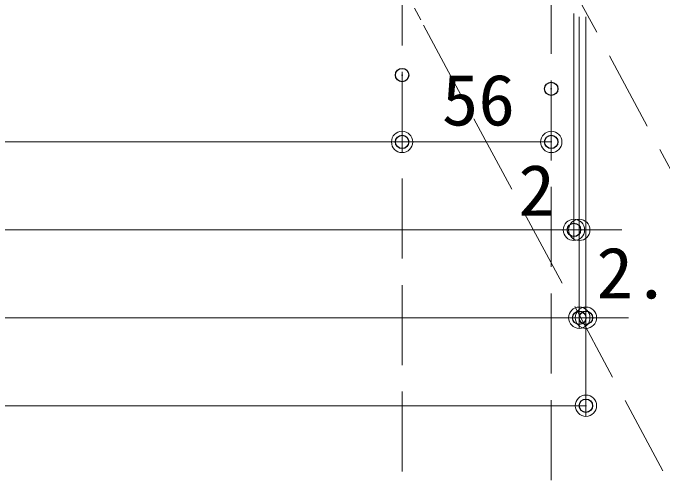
# Model space of a CAD drawing. Units: millimetres, scale not verified. Extents: x -1600 to 1600, y -1108 to 1108.
# Drawn here: x 675.2 to 919.2, y 715.9 to 891.2 of the extents above; entities that cross this region are included whole.
import ezdxf
from ezdxf.enums import TextEntityAlignment as Align

# ---------------------------------------------------------------- set-up
doc = ezdxf.new("R2010")
doc.units = ezdxf.units.MM
doc.header["$LTSCALE"] = 10
doc.header["$PDMODE"] = 32
doc.header["$PDSIZE"] = 5
doc.linetypes.add('DASHED3', pattern=[4, 3, -1])
for name, color, linetype, lineweight in [('0-5_0', 3, 'Continuous', 9), ('0-A_SUNPO', 5, 'Continuous', 9), ('1-0_4', 5, 'DASHED3', 9)]:
    doc.layers.add(name, color=color, linetype=linetype, lineweight=lineweight)
doc.layers.add('0-D_DEFPOINTS', color=7, linetype='Continuous')
doc.styles.add('ＭＳ ゴシック', font='')
doc.styles.get('ＭＳ ゴシック').set_extended_font_data('MS Gothic')

# ---------------------------------------------------------------- blocks, each defined once
blk = doc.blocks.new('_ORIGIN')
at = {"layer": '0-5_0', "color": 1}
blk.add_line((0, 0), (-10, 0), dxfattribs=at)
blk.add_circle((0, 0), 5, dxfattribs=at)

msp = doc.modelspace()

# ---------------------------------------------------------------- linework, layer by layer
at = {"layer": '0-A_SUNPO', "color": 1}
for p, q in [((885.81, 891.06), (885.81, 805.8)), ((885.81, 891.06), (885.81, 805.8)), ((887.81, 889.81), (887.81, 772.8)), ((887.81, 889.81), (887.81, 772.8)), ((887.81, 889.81), (887.81, 805.8)), ((890.31, 889.81), (890.31, 739.8)), ((890.31, 889.81), (890.31, 772.8)), ((821.3, 851.92), (821.3, 838.8)), ((821.3, 851.92), (821.3, 838.8)), ((877.3, 846.75), (877.3, 838.8)), ((-232.68, 842.8), (813.3, 842.8)), ((829.3, 842.8), (869.3, 842.8)), ((877.81, 809.8), (299.31, 809.8)), ((877.81, 809.8), (869.81, 809.8)), ((887.81, 809.8), (885.81, 809.8)), ((895.81, 809.8), (903.81, 809.8)), ((-299.19, 776.8), (879.81, 776.8)), ((879.81, 776.8), (871.81, 776.8)), ((887.81, 776.8), (890.31, 776.8)), ((898.31, 776.8), (906.31, 776.8)), ((-301.69, 743.8), (882.31, 743.8))]:
    msp.add_line(p, q, dxfattribs=at)
at = {"layer": '0-D_DEFPOINTS'}
for p in [(821.3, 867.92), (877.3, 862.75), (821.3, 842.8), (877.3, 842.8), (885.81, 809.8), (887.81, 776.8), (890.31, 776.8), (890.31, 743.8)]:
    msp.add_point(p, dxfattribs=at)
at = {"layer": '1-0_4'}
for p, q in [((970.06, 743), (870.47, 928.45)), ((828.27, 888.65), (825.91, 893.06)), ((919.22, 719.3), (828.27, 888.65))]:
    msp.add_line(p, q, dxfattribs=at)
at = {"layer": '1-0_4', "color": 134}
for p, q in [((877.3, 715.9), (877.31, 926.4)), ((821.3, 719.07), (821.31, 911.3))]:
    msp.add_line(p, q, dxfattribs=at)

# ---------------------------------------------------------------- block references
at = {"layer": '0-A_SUNPO', "xscale": 0.8, "yscale": 0.8}
for p in [(821.3, 842.8), (877.3, 842.8), (885.81, 809.8), (885.81, 809.8), (887.81, 776.8), (887.81, 776.8), (890.31, 743.8)]:
    msp.add_blockref('_ORIGIN', p, dxfattribs=at)
at = {"layer": '0-A_SUNPO', "xscale": 0.8, "yscale": 0.8, "rotation": 180}
for p in [(821.3, 842.8), (887.81, 809.8), (890.31, 776.8)]:
    msp.add_blockref('_ORIGIN', p, dxfattribs=at)

# ---------------------------------------------------------------- texts
at = {"layer": '0-A_SUNPO', "color": 2, "style": 'ＭＳ ゴシック', "width": 1.05}
for s, p in [('56', (836.22, 843.22)), ('2', (864.94, 809.32)), ('2.5', (894.28, 778.29))]:
    msp.add_text(s, height=19.21, dxfattribs=at).set_placement(p, align=Align.BOTTOM_LEFT)

doc.saveas('drawing.dxf')
